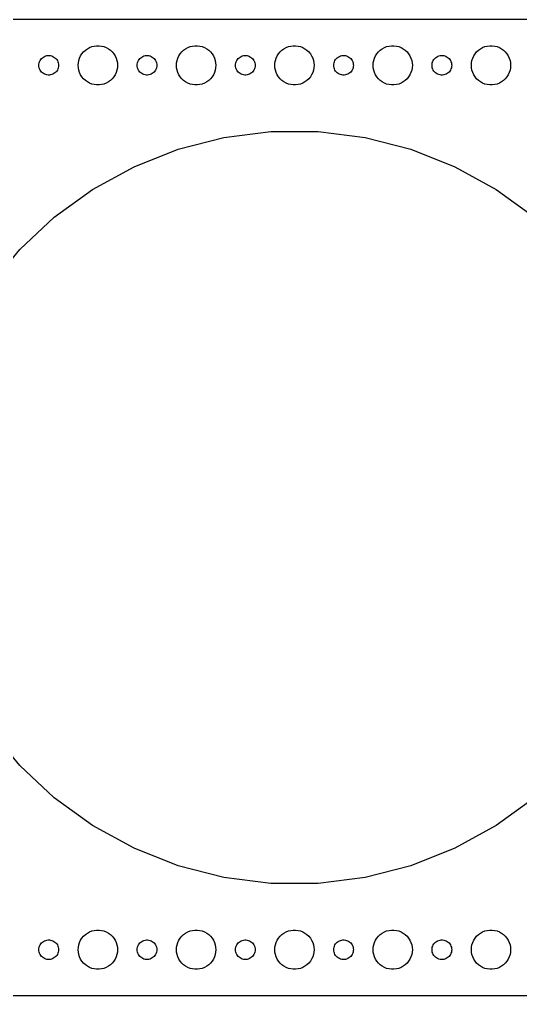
# Model space of a CAD drawing. Header units: metres. Extents: x -307 to 307, y -74 to 74.
# Drawn here: x 78 to 154.5, y -74.5 to 74.5 of the extents above; entities that cross this region are included whole.
import ezdxf

# ---------------------------------------------------------------- set-up
doc = ezdxf.new("R2010")
doc.units = ezdxf.units.M

msp = doc.modelspace()

# ---------------------------------------------------------------- linework, layer by layer
for p, q in [((302.314, 74.4901), (-302.314, 74.4901)), ((88.0877, 69.8115), (88.3925, 70.033)), ((88.3925, 70.033), (88.7227, 70.2145)), ((88.7227, 70.2145), (89.073, 70.3532)), ((89.073, 70.3532), (89.4379, 70.4469)), ((89.4379, 70.4469), (89.8116, 70.4941)), ((89.8116, 70.4941), (90.1884, 70.4941)), ((90.1884, 70.4941), (90.5621, 70.4469)), ((90.5621, 70.4469), (90.927, 70.3532)), ((90.927, 70.3532), (91.2773, 70.2145)), ((91.2773, 70.2145), (91.6075, 70.033)), ((91.6075, 70.033), (91.9123, 69.8115)), ((103.088, 69.8115), (103.393, 70.033)), ((103.393, 70.033), (103.723, 70.2145)), ((103.723, 70.2145), (104.073, 70.3532)), ((104.073, 70.3532), (104.438, 70.4469)), ((104.438, 70.4469), (104.812, 70.4941)), ((104.812, 70.4941), (105.188, 70.4941)), ((105.188, 70.4941), (105.562, 70.4469)), ((105.562, 70.4469), (105.927, 70.3532)), ((105.927, 70.3532), (106.277, 70.2145)), ((106.277, 70.2145), (106.607, 70.033)), ((106.607, 70.033), (106.912, 69.8115)), ((118.088, 69.8115), (118.393, 70.033)), ((118.393, 70.033), (118.723, 70.2145)), ((118.723, 70.2145), (119.073, 70.3532)), ((119.073, 70.3532), (119.438, 70.4469)), ((119.438, 70.4469), (119.812, 70.4941)), ((119.812, 70.4941), (120.188, 70.4941)), ((120.188, 70.4941), (120.562, 70.4469)), ((120.562, 70.4469), (120.927, 70.3532)), ((120.927, 70.3532), (121.277, 70.2145)), ((121.277, 70.2145), (121.607, 70.033)), ((121.607, 70.033), (121.912, 69.8115)), ((133.088, 69.8115), (133.393, 70.033)), ((133.393, 70.033), (133.723, 70.2145)), ((133.723, 70.2145), (134.073, 70.3532)), ((134.073, 70.3532), (134.438, 70.4469)), ((134.438, 70.4469), (134.812, 70.4941)), ((134.812, 70.4941), (135.188, 70.4941)), ((135.188, 70.4941), (135.562, 70.4469)), ((135.562, 70.4469), (135.927, 70.3532)), ((135.927, 70.3532), (136.277, 70.2145)), ((136.277, 70.2145), (136.607, 70.033)), ((136.607, 70.033), (136.912, 69.8115)), ((148.088, 69.8115), (148.393, 70.033)), ((148.393, 70.033), (148.723, 70.2145)), ((148.723, 70.2145), (149.073, 70.3532)), ((149.073, 70.3532), (149.438, 70.4469)), ((149.438, 70.4469), (149.812, 70.4941)), ((149.812, 70.4941), (150.188, 70.4941)), ((150.188, 70.4941), (150.562, 70.4469)), ((150.562, 70.4469), (150.927, 70.3532)), ((150.927, 70.3532), (151.277, 70.2145)), ((151.277, 70.2145), (151.607, 70.033)), ((151.607, 70.033), (151.912, 69.8115)), ((81.4065, 68.5268), (81.5439, 68.6558)), ((81.5439, 68.6558), (81.6963, 68.7665)), ((81.6963, 68.7665), (81.8613, 68.8572)), ((81.8613, 68.8572), (82.0365, 68.9266)), ((82.0365, 68.9266), (82.2189, 68.9734)), ((82.2189, 68.9734), (82.4058, 68.997)), ((82.4058, 68.997), (82.5942, 68.997)), ((82.5942, 68.997), (82.7811, 68.9734)), ((82.7811, 68.9734), (82.9635, 68.9266)), ((82.9635, 68.9266), (83.1387, 68.8572)), ((83.1387, 68.8572), (83.3037, 68.7665)), ((83.3037, 68.7665), (83.4561, 68.6558)), ((83.4561, 68.6558), (83.5934, 68.5268)), ((87.0943, 68.2461), (87.2107, 68.6044)), ((87.2107, 68.6044), (87.3711, 68.9453)), ((87.3711, 68.9453), (87.573, 69.2634)), ((87.573, 69.2634), (87.8131, 69.5536)), ((87.8131, 69.5536), (88.0877, 69.8115)), ((91.9123, 69.8115), (92.1869, 69.5536)), ((92.1869, 69.5536), (92.427, 69.2634)), ((92.427, 69.2634), (92.6289, 68.9453)), ((92.6289, 68.9453), (92.7893, 68.6044)), ((92.7893, 68.6044), (92.9057, 68.2461)), ((96.4065, 68.5268), (96.5439, 68.6558)), ((96.5439, 68.6558), (96.6963, 68.7665)), ((96.6963, 68.7665), (96.8613, 68.8572)), ((96.8613, 68.8572), (97.0365, 68.9266)), ((97.0365, 68.9266), (97.2189, 68.9734)), ((97.2189, 68.9734), (97.4058, 68.997)), ((97.4058, 68.997), (97.5942, 68.997)), ((97.5942, 68.997), (97.7811, 68.9734)), ((97.7811, 68.9734), (97.9635, 68.9266)), ((97.9635, 68.9266), (98.1387, 68.8572)), ((98.1387, 68.8572), (98.3037, 68.7665)), ((98.3037, 68.7665), (98.4561, 68.6558)), ((98.4561, 68.6558), (98.5934, 68.5268)), ((102.094, 68.2461), (102.211, 68.6044)), ((102.211, 68.6044), (102.371, 68.9453)), ((102.371, 68.9453), (102.573, 69.2634)), ((102.573, 69.2634), (102.813, 69.5536)), ((102.813, 69.5536), (103.088, 69.8115)), ((106.912, 69.8115), (107.187, 69.5536)), ((107.187, 69.5536), (107.427, 69.2634)), ((107.427, 69.2634), (107.629, 68.9453)), ((107.629, 68.9453), (107.789, 68.6044)), ((107.789, 68.6044), (107.906, 68.2461)), ((111.407, 68.5268), (111.544, 68.6558)), ((111.544, 68.6558), (111.696, 68.7665)), ((111.696, 68.7665), (111.861, 68.8572)), ((111.861, 68.8572), (112.036, 68.9266)), ((112.036, 68.9266), (112.219, 68.9734)), ((112.219, 68.9734), (112.406, 68.997)), ((112.406, 68.997), (112.594, 68.997)), ((112.594, 68.997), (112.781, 68.9734)), ((112.781, 68.9734), (112.964, 68.9266)), ((112.964, 68.9266), (113.139, 68.8572)), ((113.139, 68.8572), (113.304, 68.7665)), ((113.304, 68.7665), (113.456, 68.6558)), ((113.456, 68.6558), (113.593, 68.5268)), ((117.094, 68.2461), (117.211, 68.6044)), ((117.211, 68.6044), (117.371, 68.9453)), ((117.371, 68.9453), (117.573, 69.2634)), ((117.573, 69.2634), (117.813, 69.5536)), ((117.813, 69.5536), (118.088, 69.8115)), ((121.912, 69.8115), (122.187, 69.5536)), ((122.187, 69.5536), (122.427, 69.2634)), ((122.427, 69.2634), (122.629, 68.9453)), ((122.629, 68.9453), (122.789, 68.6044)), ((122.789, 68.6044), (122.906, 68.2461)), ((126.407, 68.5268), (126.544, 68.6558)), ((126.544, 68.6558), (126.696, 68.7665)), ((126.696, 68.7665), (126.861, 68.8572)), ((126.861, 68.8572), (127.036, 68.9266)), ((127.036, 68.9266), (127.219, 68.9734)), ((127.219, 68.9734), (127.406, 68.997)), ((127.406, 68.997), (127.594, 68.997)), ((127.594, 68.997), (127.781, 68.9734)), ((127.781, 68.9734), (127.964, 68.9266)), ((127.964, 68.9266), (128.139, 68.8572)), ((128.139, 68.8572), (128.304, 68.7665)), ((128.304, 68.7665), (128.456, 68.6558)), ((128.456, 68.6558), (128.593, 68.5268)), ((132.094, 68.2461), (132.211, 68.6044)), ((132.211, 68.6044), (132.371, 68.9453)), ((132.371, 68.9453), (132.573, 69.2634)), ((132.573, 69.2634), (132.813, 69.5536)), ((132.813, 69.5536), (133.088, 69.8115)), ((136.912, 69.8115), (137.187, 69.5536)), ((137.187, 69.5536), (137.427, 69.2634)), ((137.427, 69.2634), (137.629, 68.9453)), ((137.629, 68.9453), (137.789, 68.6044)), ((137.789, 68.6044), (137.906, 68.2461)), ((141.407, 68.5268), (141.544, 68.6558)), ((141.544, 68.6558), (141.696, 68.7665)), ((141.696, 68.7665), (141.861, 68.8572)), ((141.861, 68.8572), (142.036, 68.9266)), ((142.036, 68.9266), (142.219, 68.9734)), ((142.219, 68.9734), (142.406, 68.997)), ((142.406, 68.997), (142.594, 68.997)), ((142.594, 68.997), (142.781, 68.9734)), ((142.781, 68.9734), (142.964, 68.9266)), ((142.964, 68.9266), (143.139, 68.8572)), ((143.139, 68.8572), (143.304, 68.7665)), ((143.304, 68.7665), (143.456, 68.6558)), ((143.456, 68.6558), (143.593, 68.5268)), ((147.094, 68.2461), (147.211, 68.6044)), ((147.211, 68.6044), (147.371, 68.9453)), ((147.371, 68.9453), (147.573, 69.2634)), ((147.573, 69.2634), (147.813, 69.5536)), ((147.813, 69.5536), (148.088, 69.8115)), ((151.912, 69.8115), (152.187, 69.5536)), ((152.187, 69.5536), (152.427, 69.2634)), ((152.427, 69.2634), (152.629, 68.9453)), ((152.629, 68.9453), (152.789, 68.6044)), ((152.789, 68.6044), (152.906, 68.2461)), ((81, 67.5), (81.0118, 67.688)), ((81.0118, 67.312), (81, 67.5)), ((81.0118, 67.688), (81.0471, 67.873)), ((81.0471, 67.127), (81.0118, 67.312)), ((81.0471, 67.873), (81.1053, 68.0522)), ((81.1053, 66.9478), (81.0471, 67.127)), ((81.1053, 68.0522), (81.1855, 68.2226)), ((81.1855, 68.2226), (81.2865, 68.3817)), ((81.2865, 68.3817), (81.4065, 68.5268)), ((83.5934, 68.5268), (83.7135, 68.3817)), ((83.7135, 68.3817), (83.8145, 68.2226)), ((83.8145, 68.2226), (83.8947, 68.0522)), ((83.8947, 68.0522), (83.9529, 67.873)), ((83.9529, 67.127), (83.8947, 66.9478)), ((83.9529, 67.873), (83.9882, 67.688)), ((83.9882, 67.312), (83.9529, 67.127)), ((83.9882, 67.688), (84, 67.5)), ((84, 67.5), (83.9882, 67.312)), ((87, 67.5), (87.0237, 67.876)), ((87.0237, 67.124), (87, 67.5)), ((87.0237, 67.876), (87.0943, 68.2461)), ((87.0943, 66.7539), (87.0237, 67.124)), ((92.9057, 68.2461), (92.9763, 67.876)), ((92.9763, 67.124), (92.9057, 66.7539)), ((92.9763, 67.876), (93, 67.5)), ((93, 67.5), (92.9763, 67.124)), ((96, 67.5), (96.0118, 67.688)), ((96.0118, 67.312), (96, 67.5)), ((96.0118, 67.688), (96.0471, 67.873)), ((96.0471, 67.127), (96.0118, 67.312)), ((96.0471, 67.873), (96.1053, 68.0522)), ((96.1053, 66.9478), (96.0471, 67.127)), ((96.1053, 68.0522), (96.1855, 68.2226)), ((96.1855, 68.2226), (96.2865, 68.3817)), ((96.2865, 68.3817), (96.4065, 68.5268)), ((98.5934, 68.5268), (98.7135, 68.3817)), ((98.7135, 68.3817), (98.8145, 68.2226)), ((98.8145, 68.2226), (98.8947, 68.0522)), ((98.8947, 68.0522), (98.9529, 67.873)), ((98.9529, 67.127), (98.8947, 66.9478)), ((98.9529, 67.873), (98.9882, 67.688)), ((98.9882, 67.312), (98.9529, 67.127)), ((98.9882, 67.688), (99, 67.5)), ((99, 67.5), (98.9882, 67.312)), ((102, 67.5), (102.024, 67.876)), ((102.024, 67.124), (102, 67.5)), ((102.024, 67.876), (102.094, 68.2461)), ((102.094, 66.7539), (102.024, 67.124)), ((107.906, 68.2461), (107.976, 67.876)), ((107.976, 67.124), (107.906, 66.7539)), ((107.976, 67.876), (108, 67.5)), ((108, 67.5), (107.976, 67.124)), ((111, 67.5), (111.012, 67.688)), ((111.012, 67.312), (111, 67.5)), ((111.012, 67.688), (111.047, 67.873)), ((111.047, 67.127), (111.012, 67.312)), ((111.047, 67.873), (111.105, 68.0522)), ((111.105, 66.9478), (111.047, 67.127)), ((111.105, 68.0522), (111.186, 68.2226)), ((111.186, 68.2226), (111.286, 68.3817)), ((111.286, 68.3817), (111.407, 68.5268)), ((113.593, 68.5268), (113.714, 68.3817)), ((113.714, 68.3817), (113.814, 68.2226)), ((113.814, 68.2226), (113.895, 68.0522)), ((113.895, 68.0522), (113.953, 67.873)), ((113.953, 67.127), (113.895, 66.9478)), ((113.953, 67.873), (113.988, 67.688)), ((113.988, 67.312), (113.953, 67.127)), ((113.988, 67.688), (114, 67.5)), ((114, 67.5), (113.988, 67.312)), ((117, 67.5), (117.024, 67.876)), ((117.024, 67.124), (117, 67.5)), ((117.024, 67.876), (117.094, 68.2461)), ((117.094, 66.7539), (117.024, 67.124)), ((122.906, 68.2461), (122.976, 67.876)), ((122.976, 67.124), (122.906, 66.7539)), ((122.976, 67.876), (123, 67.5)), ((123, 67.5), (122.976, 67.124)), ((126, 67.5), (126.012, 67.688)), ((126.012, 67.312), (126, 67.5)), ((126.012, 67.688), (126.047, 67.873)), ((126.047, 67.127), (126.012, 67.312)), ((126.047, 67.873), (126.105, 68.0522)), ((126.105, 66.9478), (126.047, 67.127)), ((126.105, 68.0522), (126.186, 68.2226)), ((126.186, 68.2226), (126.286, 68.3817)), ((126.286, 68.3817), (126.407, 68.5268)), ((128.593, 68.5268), (128.714, 68.3817)), ((128.714, 68.3817), (128.814, 68.2226)), ((128.814, 68.2226), (128.895, 68.0522)), ((128.895, 68.0522), (128.953, 67.873)), ((128.953, 67.127), (128.895, 66.9478)), ((128.953, 67.873), (128.988, 67.688)), ((128.988, 67.312), (128.953, 67.127)), ((128.988, 67.688), (129, 67.5)), ((129, 67.5), (128.988, 67.312)), ((132, 67.5), (132.024, 67.876)), ((132.024, 67.124), (132, 67.5)), ((132.024, 67.876), (132.094, 68.2461)), ((132.094, 66.7539), (132.024, 67.124)), ((137.906, 68.2461), (137.976, 67.876)), ((137.976, 67.124), (137.906, 66.7539)), ((137.976, 67.876), (138, 67.5)), ((138, 67.5), (137.976, 67.124)), ((141, 67.5), (141.012, 67.688)), ((141.012, 67.312), (141, 67.5)), ((141.012, 67.688), (141.047, 67.873)), ((141.047, 67.127), (141.012, 67.312)), ((141.047, 67.873), (141.105, 68.0522)), ((141.105, 66.9478), (141.047, 67.127)), ((141.105, 68.0522), (141.186, 68.2226)), ((141.186, 68.2226), (141.286, 68.3817)), ((141.286, 68.3817), (141.407, 68.5268)), ((143.593, 68.5268), (143.714, 68.3817)), ((143.714, 68.3817), (143.814, 68.2226)), ((143.814, 68.2226), (143.895, 68.0522)), ((143.895, 68.0522), (143.953, 67.873)), ((143.953, 67.127), (143.895, 66.9478)), ((143.953, 67.873), (143.988, 67.688)), ((143.988, 67.312), (143.953, 67.127)), ((143.988, 67.688), (144, 67.5)), ((144, 67.5), (143.988, 67.312)), ((147, 67.5), (147.024, 67.876)), ((147.024, 67.124), (147, 67.5)), ((147.024, 67.876), (147.094, 68.2461)), ((147.094, 66.7539), (147.024, 67.124)), ((152.906, 68.2461), (152.976, 67.876)), ((152.976, 67.124), (152.906, 66.7539)), ((152.976, 67.876), (153, 67.5)), ((153, 67.5), (152.976, 67.124)), ((81.1855, 66.7774), (81.1053, 66.9478)), ((81.2865, 66.6183), (81.1855, 66.7774)), ((81.4065, 66.4732), (81.2865, 66.6183)), ((81.5439, 66.3442), (81.4065, 66.4732)), ((81.6963, 66.2335), (81.5439, 66.3442)), ((81.8613, 66.1428), (81.6963, 66.2335)), ((82.0365, 66.0734), (81.8613, 66.1428)), ((82.2189, 66.0266), (82.0365, 66.0734)), ((82.4058, 66.003), (82.2189, 66.0266)), ((82.5942, 66.003), (82.4058, 66.003)), ((82.7811, 66.0266), (82.5942, 66.003)), ((82.9635, 66.0734), (82.7811, 66.0266)), ((83.1387, 66.1428), (82.9635, 66.0734)), ((83.3037, 66.2335), (83.1387, 66.1428)), ((83.4561, 66.3442), (83.3037, 66.2335)), ((83.5934, 66.4732), (83.4561, 66.3442)), ((83.7135, 66.6183), (83.5934, 66.4732)), ((83.8145, 66.7774), (83.7135, 66.6183)), ((83.8947, 66.9478), (83.8145, 66.7774)), ((87.2107, 66.3956), (87.0943, 66.7539)), ((87.3711, 66.0547), (87.2107, 66.3956)), ((87.573, 65.7366), (87.3711, 66.0547)), ((87.8131, 65.4464), (87.573, 65.7366)), ((92.427, 65.7366), (92.1869, 65.4464)), ((92.6289, 66.0547), (92.427, 65.7366)), ((92.7893, 66.3956), (92.6289, 66.0547)), ((92.9057, 66.7539), (92.7893, 66.3956)), ((96.1855, 66.7774), (96.1053, 66.9478)), ((96.2865, 66.6183), (96.1855, 66.7774)), ((96.4065, 66.4732), (96.2865, 66.6183)), ((96.5439, 66.3442), (96.4065, 66.4732)), ((96.6963, 66.2335), (96.5439, 66.3442)), ((96.8613, 66.1428), (96.6963, 66.2335)), ((97.0365, 66.0734), (96.8613, 66.1428)), ((97.2189, 66.0266), (97.0365, 66.0734)), ((97.4058, 66.003), (97.2189, 66.0266)), ((97.5942, 66.003), (97.4058, 66.003)), ((97.7811, 66.0266), (97.5942, 66.003)), ((97.9635, 66.0734), (97.7811, 66.0266)), ((98.1387, 66.1428), (97.9635, 66.0734)), ((98.3037, 66.2335), (98.1387, 66.1428)), ((98.4561, 66.3442), (98.3037, 66.2335)), ((98.5934, 66.4732), (98.4561, 66.3442)), ((98.7135, 66.6183), (98.5934, 66.4732)), ((98.8145, 66.7774), (98.7135, 66.6183)), ((98.8947, 66.9478), (98.8145, 66.7774)), ((102.211, 66.3956), (102.094, 66.7539)), ((102.371, 66.0547), (102.211, 66.3956)), ((102.573, 65.7366), (102.371, 66.0547)), ((102.813, 65.4464), (102.573, 65.7366)), ((107.427, 65.7366), (107.187, 65.4464)), ((107.629, 66.0547), (107.427, 65.7366)), ((107.789, 66.3956), (107.629, 66.0547)), ((107.906, 66.7539), (107.789, 66.3956)), ((111.186, 66.7774), (111.105, 66.9478)), ((111.286, 66.6183), (111.186, 66.7774)), ((111.407, 66.4732), (111.286, 66.6183)), ((111.544, 66.3442), (111.407, 66.4732)), ((111.696, 66.2335), (111.544, 66.3442)), ((111.861, 66.1428), (111.696, 66.2335)), ((112.036, 66.0734), (111.861, 66.1428)), ((112.219, 66.0266), (112.036, 66.0734)), ((112.406, 66.003), (112.219, 66.0266)), ((112.594, 66.003), (112.406, 66.003)), ((112.781, 66.0266), (112.594, 66.003)), ((112.964, 66.0734), (112.781, 66.0266)), ((113.139, 66.1428), (112.964, 66.0734)), ((113.304, 66.2335), (113.139, 66.1428)), ((113.456, 66.3442), (113.304, 66.2335)), ((113.593, 66.4732), (113.456, 66.3442)), ((113.714, 66.6183), (113.593, 66.4732)), ((113.814, 66.7774), (113.714, 66.6183)), ((113.895, 66.9478), (113.814, 66.7774)), ((117.211, 66.3956), (117.094, 66.7539)), ((117.371, 66.0547), (117.211, 66.3956)), ((117.573, 65.7366), (117.371, 66.0547)), ((117.813, 65.4464), (117.573, 65.7366)), ((122.427, 65.7366), (122.187, 65.4464)), ((122.629, 66.0547), (122.427, 65.7366)), ((122.789, 66.3956), (122.629, 66.0547)), ((122.906, 66.7539), (122.789, 66.3956)), ((126.186, 66.7774), (126.105, 66.9478)), ((126.286, 66.6183), (126.186, 66.7774)), ((126.407, 66.4732), (126.286, 66.6183)), ((126.544, 66.3442), (126.407, 66.4732)), ((126.696, 66.2335), (126.544, 66.3442)), ((126.861, 66.1428), (126.696, 66.2335)), ((127.036, 66.0734), (126.861, 66.1428)), ((127.219, 66.0266), (127.036, 66.0734)), ((127.406, 66.003), (127.219, 66.0266)), ((127.594, 66.003), (127.406, 66.003)), ((127.781, 66.0266), (127.594, 66.003)), ((127.964, 66.0734), (127.781, 66.0266)), ((128.139, 66.1428), (127.964, 66.0734)), ((128.304, 66.2335), (128.139, 66.1428)), ((128.456, 66.3442), (128.304, 66.2335)), ((128.593, 66.4732), (128.456, 66.3442)), ((128.714, 66.6183), (128.593, 66.4732)), ((128.814, 66.7774), (128.714, 66.6183)), ((128.895, 66.9478), (128.814, 66.7774)), ((132.211, 66.3956), (132.094, 66.7539)), ((132.371, 66.0547), (132.211, 66.3956)), ((132.573, 65.7366), (132.371, 66.0547)), ((132.813, 65.4464), (132.573, 65.7366)), ((137.427, 65.7366), (137.187, 65.4464)), ((137.629, 66.0547), (137.427, 65.7366)), ((137.789, 66.3956), (137.629, 66.0547)), ((137.906, 66.7539), (137.789, 66.3956)), ((141.186, 66.7774), (141.105, 66.9478)), ((141.286, 66.6183), (141.186, 66.7774)), ((141.407, 66.4732), (141.286, 66.6183)), ((141.544, 66.3442), (141.407, 66.4732)), ((141.696, 66.2335), (141.544, 66.3442)), ((141.861, 66.1428), (141.696, 66.2335)), ((142.036, 66.0734), (141.861, 66.1428)), ((142.219, 66.0266), (142.036, 66.0734)), ((142.406, 66.003), (142.219, 66.0266)), ((142.594, 66.003), (142.406, 66.003)), ((142.781, 66.0266), (142.594, 66.003)), ((142.964, 66.0734), (142.781, 66.0266)), ((143.139, 66.1428), (142.964, 66.0734)), ((143.304, 66.2335), (143.139, 66.1428)), ((143.456, 66.3442), (143.304, 66.2335)), ((143.593, 66.4732), (143.456, 66.3442)), ((143.714, 66.6183), (143.593, 66.4732)), ((143.814, 66.7774), (143.714, 66.6183)), ((143.895, 66.9478), (143.814, 66.7774)), ((147.211, 66.3956), (147.094, 66.7539)), ((147.371, 66.0547), (147.211, 66.3956)), ((147.573, 65.7366), (147.371, 66.0547)), ((147.813, 65.4464), (147.573, 65.7366)), ((152.427, 65.7366), (152.187, 65.4464)), ((152.629, 66.0547), (152.427, 65.7366)), ((152.789, 66.3956), (152.629, 66.0547)), ((152.906, 66.7539), (152.789, 66.3956)), ((88.0877, 65.1885), (87.8131, 65.4464)), ((88.3925, 64.967), (88.0877, 65.1885)), ((88.7227, 64.7855), (88.3925, 64.967)), ((89.073, 64.6468), (88.7227, 64.7855)), ((89.4379, 64.5531), (89.073, 64.6468)), ((89.8116, 64.5059), (89.4379, 64.5531)), ((90.1884, 64.5059), (89.8116, 64.5059)), ((90.5621, 64.5531), (90.1884, 64.5059)), ((90.927, 64.6468), (90.5621, 64.5531)), ((91.2773, 64.7855), (90.927, 64.6468)), ((91.6075, 64.967), (91.2773, 64.7855)), ((91.9123, 65.1885), (91.6075, 64.967)), ((92.1869, 65.4464), (91.9123, 65.1885)), ((103.088, 65.1885), (102.813, 65.4464)), ((103.393, 64.967), (103.088, 65.1885)), ((103.723, 64.7855), (103.393, 64.967)), ((104.073, 64.6468), (103.723, 64.7855)), ((104.438, 64.5531), (104.073, 64.6468)), ((104.812, 64.5059), (104.438, 64.5531)), ((105.188, 64.5059), (104.812, 64.5059)), ((105.562, 64.5531), (105.188, 64.5059)), ((105.927, 64.6468), (105.562, 64.5531)), ((106.277, 64.7855), (105.927, 64.6468)), ((106.607, 64.967), (106.277, 64.7855)), ((106.912, 65.1885), (106.607, 64.967)), ((107.187, 65.4464), (106.912, 65.1885)), ((118.088, 65.1885), (117.813, 65.4464)), ((118.393, 64.967), (118.088, 65.1885)), ((118.723, 64.7855), (118.393, 64.967)), ((119.073, 64.6468), (118.723, 64.7855)), ((119.438, 64.5531), (119.073, 64.6468)), ((119.812, 64.5059), (119.438, 64.5531)), ((120.188, 64.5059), (119.812, 64.5059)), ((120.562, 64.5531), (120.188, 64.5059)), ((120.927, 64.6468), (120.562, 64.5531)), ((121.277, 64.7855), (120.927, 64.6468)), ((121.607, 64.967), (121.277, 64.7855)), ((121.912, 65.1885), (121.607, 64.967)), ((122.187, 65.4464), (121.912, 65.1885)), ((133.088, 65.1885), (132.813, 65.4464)), ((133.393, 64.967), (133.088, 65.1885)), ((133.723, 64.7855), (133.393, 64.967)), ((134.073, 64.6468), (133.723, 64.7855)), ((134.438, 64.5531), (134.073, 64.6468)), ((134.812, 64.5059), (134.438, 64.5531)), ((135.188, 64.5059), (134.812, 64.5059)), ((135.562, 64.5531), (135.188, 64.5059)), ((135.927, 64.6468), (135.562, 64.5531)), ((136.277, 64.7855), (135.927, 64.6468)), ((136.607, 64.967), (136.277, 64.7855)), ((136.912, 65.1885), (136.607, 64.967)), ((137.187, 65.4464), (136.912, 65.1885)), ((148.088, 65.1885), (147.813, 65.4464)), ((148.393, 64.967), (148.088, 65.1885)), ((148.723, 64.7855), (148.393, 64.967)), ((149.073, 64.6468), (148.723, 64.7855)), ((149.438, 64.5531), (149.073, 64.6468)), ((149.812, 64.5059), (149.438, 64.5531)), ((150.188, 64.5059), (149.812, 64.5059)), ((150.562, 64.5531), (150.188, 64.5059)), ((150.927, 64.6468), (150.562, 64.5531)), ((151.277, 64.7855), (150.927, 64.6468)), ((151.607, 64.967), (151.277, 64.7855)), ((151.912, 65.1885), (151.607, 64.967)), ((152.187, 65.4464), (151.912, 65.1885)), ((109.226, 56.4815), (116.39, 57.3865)), ((116.39, 57.3865), (123.61, 57.3865)), ((123.61, 57.3865), (130.774, 56.4815)), ((102.232, 54.6857), (109.226, 56.4815)), ((130.774, 56.4815), (137.768, 54.6857)), ((95.5177, 52.0276), (102.232, 54.6857)), ((137.768, 54.6857), (144.482, 52.0276)), ((89.19, 48.5488), (95.5177, 52.0276)), ((144.482, 52.0276), (150.81, 48.5488)), ((83.3481, 44.3045), (89.19, 48.5488)), ((150.81, 48.5488), (156.652, 44.3045)), ((78.0843, 39.3615), (83.3481, 44.3045)), ((73.4815, 33.7977), (78.0843, 39.3615)), ((78.0843, -39.3615), (73.4815, -33.7977)), ((83.3481, -44.3045), (78.0843, -39.3615)), ((89.19, -48.5488), (83.3481, -44.3045)), ((156.652, -44.3045), (150.81, -48.5488)), ((95.5177, -52.0276), (89.19, -48.5488)), ((150.81, -48.5488), (144.482, -52.0276)), ((102.232, -54.6857), (95.5177, -52.0276)), ((144.482, -52.0276), (137.768, -54.6857)), ((109.226, -56.4815), (102.232, -54.6857)), ((137.768, -54.6857), (130.774, -56.4815)), ((116.39, -57.3865), (109.226, -56.4815)), ((130.774, -56.4815), (123.61, -57.3865)), ((123.61, -57.3865), (116.39, -57.3865)), ((87.573, -65.7366), (87.8131, -65.4464)), ((87.8131, -65.4464), (88.0877, -65.1885)), ((88.0877, -65.1885), (88.3925, -64.967)), ((88.3925, -64.967), (88.7227, -64.7855)), ((88.7227, -64.7855), (89.073, -64.6468)), ((89.073, -64.6468), (89.4379, -64.5531)), ((89.4379, -64.5531), (89.8116, -64.5059)), ((89.8116, -64.5059), (90.1884, -64.5059)), ((90.1884, -64.5059), (90.5621, -64.5531)), ((90.5621, -64.5531), (90.927, -64.6468)), ((90.927, -64.6468), (91.2773, -64.7855)), ((91.2773, -64.7855), (91.6075, -64.967)), ((91.6075, -64.967), (91.9123, -65.1885)), ((91.9123, -65.1885), (92.1869, -65.4464)), ((92.1869, -65.4464), (92.427, -65.7366)), ((102.573, -65.7366), (102.813, -65.4464)), ((102.813, -65.4464), (103.088, -65.1885)), ((103.088, -65.1885), (103.393, -64.967)), ((103.393, -64.967), (103.723, -64.7855)), ((103.723, -64.7855), (104.073, -64.6468)), ((104.073, -64.6468), (104.438, -64.5531)), ((104.438, -64.5531), (104.812, -64.5059)), ((104.812, -64.5059), (105.188, -64.5059)), ((105.188, -64.5059), (105.562, -64.5531)), ((105.562, -64.5531), (105.927, -64.6468)), ((105.927, -64.6468), (106.277, -64.7855)), ((106.277, -64.7855), (106.607, -64.967)), ((106.607, -64.967), (106.912, -65.1885)), ((106.912, -65.1885), (107.187, -65.4464)), ((107.187, -65.4464), (107.427, -65.7366)), ((117.573, -65.7366), (117.813, -65.4464)), ((117.813, -65.4464), (118.088, -65.1885)), ((118.088, -65.1885), (118.393, -64.967)), ((118.393, -64.967), (118.723, -64.7855)), ((118.723, -64.7855), (119.073, -64.6468)), ((119.073, -64.6468), (119.438, -64.5531)), ((119.438, -64.5531), (119.812, -64.5059)), ((119.812, -64.5059), (120.188, -64.5059)), ((120.188, -64.5059), (120.562, -64.5531)), ((120.562, -64.5531), (120.927, -64.6468)), ((120.927, -64.6468), (121.277, -64.7855)), ((121.277, -64.7855), (121.607, -64.967)), ((121.607, -64.967), (121.912, -65.1885)), ((121.912, -65.1885), (122.187, -65.4464)), ((122.187, -65.4464), (122.427, -65.7366)), ((132.573, -65.7366), (132.813, -65.4464)), ((132.813, -65.4464), (133.088, -65.1885)), ((133.088, -65.1885), (133.393, -64.967)), ((133.393, -64.967), (133.723, -64.7855)), ((133.723, -64.7855), (134.073, -64.6468)), ((134.073, -64.6468), (134.438, -64.5531)), ((134.438, -64.5531), (134.812, -64.5059)), ((134.812, -64.5059), (135.188, -64.5059)), ((135.188, -64.5059), (135.562, -64.5531)), ((135.562, -64.5531), (135.927, -64.6468)), ((135.927, -64.6468), (136.277, -64.7855)), ((136.277, -64.7855), (136.607, -64.967)), ((136.607, -64.967), (136.912, -65.1885)), ((136.912, -65.1885), (137.187, -65.4464)), ((137.187, -65.4464), (137.427, -65.7366)), ((147.573, -65.7366), (147.813, -65.4464)), ((147.813, -65.4464), (148.088, -65.1885)), ((148.088, -65.1885), (148.393, -64.967)), ((148.393, -64.967), (148.723, -64.7855)), ((148.723, -64.7855), (149.073, -64.6468)), ((149.073, -64.6468), (149.438, -64.5531)), ((149.438, -64.5531), (149.812, -64.5059)), ((149.812, -64.5059), (150.188, -64.5059)), ((150.188, -64.5059), (150.562, -64.5531)), ((150.562, -64.5531), (150.927, -64.6468)), ((150.927, -64.6468), (151.277, -64.7855)), ((151.277, -64.7855), (151.607, -64.967)), ((151.607, -64.967), (151.912, -65.1885)), ((151.912, -65.1885), (152.187, -65.4464)), ((152.187, -65.4464), (152.427, -65.7366)), ((81.0471, -67.127), (81.1053, -66.9478)), ((81.1053, -66.9478), (81.1855, -66.7774)), ((81.1855, -66.7774), (81.2865, -66.6183)), ((81.2865, -66.6183), (81.4065, -66.4732)), ((81.4065, -66.4732), (81.5439, -66.3442)), ((81.5439, -66.3442), (81.6963, -66.2335)), ((81.6963, -66.2335), (81.8613, -66.1428)), ((81.8613, -66.1428), (82.0365, -66.0734)), ((82.0365, -66.0734), (82.2189, -66.0266)), ((82.2189, -66.0266), (82.4058, -66.003)), ((82.4058, -66.003), (82.5942, -66.003)), ((82.5942, -66.003), (82.7811, -66.0266)), ((82.7811, -66.0266), (82.9635, -66.0734)), ((82.9635, -66.0734), (83.1387, -66.1428)), ((83.1387, -66.1428), (83.3037, -66.2335)), ((83.3037, -66.2335), (83.4561, -66.3442)), ((83.4561, -66.3442), (83.5934, -66.4732)), ((83.5934, -66.4732), (83.7135, -66.6183)), ((83.7135, -66.6183), (83.8145, -66.7774)), ((83.8145, -66.7774), (83.8947, -66.9478)), ((83.8947, -66.9478), (83.9529, -67.127)), ((87.0237, -67.124), (87.0943, -66.7539)), ((87.0943, -66.7539), (87.2107, -66.3956)), ((87.2107, -66.3956), (87.3711, -66.0547)), ((87.3711, -66.0547), (87.573, -65.7366)), ((92.427, -65.7366), (92.6289, -66.0547)), ((92.6289, -66.0547), (92.7893, -66.3956)), ((92.7893, -66.3956), (92.9057, -66.7539)), ((92.9057, -66.7539), (92.9763, -67.124)), ((96.0471, -67.127), (96.1053, -66.9478)), ((96.1053, -66.9478), (96.1855, -66.7774)), ((96.1855, -66.7774), (96.2865, -66.6183)), ((96.2865, -66.6183), (96.4065, -66.4732)), ((96.4065, -66.4732), (96.5439, -66.3442)), ((96.5439, -66.3442), (96.6963, -66.2335)), ((96.6963, -66.2335), (96.8613, -66.1428)), ((96.8613, -66.1428), (97.0365, -66.0734)), ((97.0365, -66.0734), (97.2189, -66.0266)), ((97.2189, -66.0266), (97.4058, -66.003)), ((97.4058, -66.003), (97.5942, -66.003)), ((97.5942, -66.003), (97.7811, -66.0266)), ((97.7811, -66.0266), (97.9635, -66.0734)), ((97.9635, -66.0734), (98.1387, -66.1428)), ((98.1387, -66.1428), (98.3037, -66.2335)), ((98.3037, -66.2335), (98.4561, -66.3442)), ((98.4561, -66.3442), (98.5934, -66.4732)), ((98.5934, -66.4732), (98.7135, -66.6183)), ((98.7135, -66.6183), (98.8145, -66.7774)), ((98.8145, -66.7774), (98.8947, -66.9478)), ((98.8947, -66.9478), (98.9529, -67.127)), ((102.024, -67.124), (102.094, -66.7539)), ((102.094, -66.7539), (102.211, -66.3956)), ((102.211, -66.3956), (102.371, -66.0547)), ((102.371, -66.0547), (102.573, -65.7366)), ((107.427, -65.7366), (107.629, -66.0547)), ((107.629, -66.0547), (107.789, -66.3956)), ((107.789, -66.3956), (107.906, -66.7539)), ((107.906, -66.7539), (107.976, -67.124)), ((111.047, -67.127), (111.105, -66.9478)), ((111.105, -66.9478), (111.186, -66.7774)), ((111.186, -66.7774), (111.286, -66.6183)), ((111.286, -66.6183), (111.407, -66.4732)), ((111.407, -66.4732), (111.544, -66.3442)), ((111.544, -66.3442), (111.696, -66.2335)), ((111.696, -66.2335), (111.861, -66.1428)), ((111.861, -66.1428), (112.036, -66.0734)), ((112.036, -66.0734), (112.219, -66.0266)), ((112.219, -66.0266), (112.406, -66.003)), ((112.406, -66.003), (112.594, -66.003)), ((112.594, -66.003), (112.781, -66.0266)), ((112.781, -66.0266), (112.964, -66.0734)), ((112.964, -66.0734), (113.139, -66.1428)), ((113.139, -66.1428), (113.304, -66.2335)), ((113.304, -66.2335), (113.456, -66.3442)), ((113.456, -66.3442), (113.593, -66.4732)), ((113.593, -66.4732), (113.714, -66.6183)), ((113.714, -66.6183), (113.814, -66.7774)), ((113.814, -66.7774), (113.895, -66.9478)), ((113.895, -66.9478), (113.953, -67.127)), ((117.024, -67.124), (117.094, -66.7539)), ((117.094, -66.7539), (117.211, -66.3956)), ((117.211, -66.3956), (117.371, -66.0547)), ((117.371, -66.0547), (117.573, -65.7366)), ((122.427, -65.7366), (122.629, -66.0547)), ((122.629, -66.0547), (122.789, -66.3956)), ((122.789, -66.3956), (122.906, -66.7539)), ((122.906, -66.7539), (122.976, -67.124)), ((126.047, -67.127), (126.105, -66.9478)), ((126.105, -66.9478), (126.186, -66.7774)), ((126.186, -66.7774), (126.286, -66.6183)), ((126.286, -66.6183), (126.407, -66.4732)), ((126.407, -66.4732), (126.544, -66.3442)), ((126.544, -66.3442), (126.696, -66.2335)), ((126.696, -66.2335), (126.861, -66.1428)), ((126.861, -66.1428), (127.036, -66.0734)), ((127.036, -66.0734), (127.219, -66.0266)), ((127.219, -66.0266), (127.406, -66.003)), ((127.406, -66.003), (127.594, -66.003)), ((127.594, -66.003), (127.781, -66.0266)), ((127.781, -66.0266), (127.964, -66.0734)), ((127.964, -66.0734), (128.139, -66.1428)), ((128.139, -66.1428), (128.304, -66.2335)), ((128.304, -66.2335), (128.456, -66.3442)), ((128.456, -66.3442), (128.593, -66.4732)), ((128.593, -66.4732), (128.714, -66.6183)), ((128.714, -66.6183), (128.814, -66.7774)), ((128.814, -66.7774), (128.895, -66.9478)), ((128.895, -66.9478), (128.953, -67.127)), ((132.024, -67.124), (132.094, -66.7539)), ((132.094, -66.7539), (132.211, -66.3956)), ((132.211, -66.3956), (132.371, -66.0547)), ((132.371, -66.0547), (132.573, -65.7366)), ((137.427, -65.7366), (137.629, -66.0547)), ((137.629, -66.0547), (137.789, -66.3956)), ((137.789, -66.3956), (137.906, -66.7539)), ((137.906, -66.7539), (137.976, -67.124)), ((141.047, -67.127), (141.105, -66.9478)), ((141.105, -66.9478), (141.186, -66.7774)), ((141.186, -66.7774), (141.286, -66.6183)), ((141.286, -66.6183), (141.407, -66.4732)), ((141.407, -66.4732), (141.544, -66.3442)), ((141.544, -66.3442), (141.696, -66.2335)), ((141.696, -66.2335), (141.861, -66.1428)), ((141.861, -66.1428), (142.036, -66.0734)), ((142.036, -66.0734), (142.219, -66.0266)), ((142.219, -66.0266), (142.406, -66.003)), ((142.406, -66.003), (142.594, -66.003)), ((142.594, -66.003), (142.781, -66.0266)), ((142.781, -66.0266), (142.964, -66.0734)), ((142.964, -66.0734), (143.139, -66.1428)), ((143.139, -66.1428), (143.304, -66.2335)), ((143.304, -66.2335), (143.456, -66.3442)), ((143.456, -66.3442), (143.593, -66.4732)), ((143.593, -66.4732), (143.714, -66.6183)), ((143.714, -66.6183), (143.814, -66.7774)), ((143.814, -66.7774), (143.895, -66.9478)), ((143.895, -66.9478), (143.953, -67.127)), ((147.024, -67.124), (147.094, -66.7539)), ((147.094, -66.7539), (147.211, -66.3956)), ((147.211, -66.3956), (147.371, -66.0547)), ((147.371, -66.0547), (147.573, -65.7366)), ((152.427, -65.7366), (152.629, -66.0547)), ((152.629, -66.0547), (152.789, -66.3956)), ((152.789, -66.3956), (152.906, -66.7539)), ((152.906, -66.7539), (152.976, -67.124)), ((81, -67.5), (81.0118, -67.312)), ((81.0118, -67.688), (81, -67.5)), ((81.0118, -67.312), (81.0471, -67.127)), ((81.0471, -67.873), (81.0118, -67.688)), ((81.1053, -68.0522), (81.0471, -67.873)), ((81.1855, -68.2226), (81.1053, -68.0522)), ((81.2865, -68.3817), (81.1855, -68.2226)), ((81.4065, -68.5268), (81.2865, -68.3817)), ((81.5439, -68.6558), (81.4065, -68.5268)), ((83.5934, -68.5268), (83.4561, -68.6558)), ((83.7135, -68.3817), (83.5934, -68.5268)), ((83.8145, -68.2226), (83.7135, -68.3817)), ((83.8947, -68.0522), (83.8145, -68.2226)), ((83.9529, -67.873), (83.8947, -68.0522)), ((83.9529, -67.127), (83.9882, -67.312)), ((83.9882, -67.688), (83.9529, -67.873)), ((83.9882, -67.312), (84, -67.5)), ((84, -67.5), (83.9882, -67.688)), ((87, -67.5), (87.0237, -67.124)), ((87.0237, -67.876), (87, -67.5)), ((87.0943, -68.2461), (87.0237, -67.876)), ((87.2107, -68.6044), (87.0943, -68.2461)), ((92.9057, -68.2461), (92.7893, -68.6044)), ((92.9763, -67.876), (92.9057, -68.2461)), ((92.9763, -67.124), (93, -67.5)), ((93, -67.5), (92.9763, -67.876)), ((96, -67.5), (96.0118, -67.312)), ((96.0118, -67.688), (96, -67.5)), ((96.0118, -67.312), (96.0471, -67.127)), ((96.0471, -67.873), (96.0118, -67.688)), ((96.1053, -68.0522), (96.0471, -67.873)), ((96.1855, -68.2226), (96.1053, -68.0522)), ((96.2865, -68.3817), (96.1855, -68.2226)), ((96.4065, -68.5268), (96.2865, -68.3817)), ((96.5439, -68.6558), (96.4065, -68.5268)), ((98.5934, -68.5268), (98.4561, -68.6558)), ((98.7135, -68.3817), (98.5934, -68.5268)), ((98.8145, -68.2226), (98.7135, -68.3817)), ((98.8947, -68.0522), (98.8145, -68.2226)), ((98.9529, -67.873), (98.8947, -68.0522)), ((98.9529, -67.127), (98.9882, -67.312)), ((98.9882, -67.688), (98.9529, -67.873)), ((98.9882, -67.312), (99, -67.5)), ((99, -67.5), (98.9882, -67.688)), ((102, -67.5), (102.024, -67.124)), ((102.024, -67.876), (102, -67.5)), ((102.094, -68.2461), (102.024, -67.876)), ((102.211, -68.6044), (102.094, -68.2461)), ((107.906, -68.2461), (107.789, -68.6044)), ((107.976, -67.876), (107.906, -68.2461)), ((107.976, -67.124), (108, -67.5)), ((108, -67.5), (107.976, -67.876)), ((111, -67.5), (111.012, -67.312)), ((111.012, -67.688), (111, -67.5)), ((111.012, -67.312), (111.047, -67.127)), ((111.047, -67.873), (111.012, -67.688)), ((111.105, -68.0522), (111.047, -67.873)), ((111.186, -68.2226), (111.105, -68.0522)), ((111.286, -68.3817), (111.186, -68.2226)), ((111.407, -68.5268), (111.286, -68.3817)), ((111.544, -68.6558), (111.407, -68.5268)), ((113.593, -68.5268), (113.456, -68.6558)), ((113.714, -68.3817), (113.593, -68.5268)), ((113.814, -68.2226), (113.714, -68.3817)), ((113.895, -68.0522), (113.814, -68.2226)), ((113.953, -67.873), (113.895, -68.0522)), ((113.953, -67.127), (113.988, -67.312)), ((113.988, -67.688), (113.953, -67.873)), ((113.988, -67.312), (114, -67.5)), ((114, -67.5), (113.988, -67.688)), ((117, -67.5), (117.024, -67.124)), ((117.024, -67.876), (117, -67.5)), ((117.094, -68.2461), (117.024, -67.876)), ((117.211, -68.6044), (117.094, -68.2461)), ((122.906, -68.2461), (122.789, -68.6044)), ((122.976, -67.876), (122.906, -68.2461)), ((122.976, -67.124), (123, -67.5)), ((123, -67.5), (122.976, -67.876)), ((126, -67.5), (126.012, -67.312)), ((126.012, -67.688), (126, -67.5)), ((126.012, -67.312), (126.047, -67.127)), ((126.047, -67.873), (126.012, -67.688)), ((126.105, -68.0522), (126.047, -67.873)), ((126.186, -68.2226), (126.105, -68.0522)), ((126.286, -68.3817), (126.186, -68.2226)), ((126.407, -68.5268), (126.286, -68.3817)), ((126.544, -68.6558), (126.407, -68.5268)), ((128.593, -68.5268), (128.456, -68.6558)), ((128.714, -68.3817), (128.593, -68.5268)), ((128.814, -68.2226), (128.714, -68.3817)), ((128.895, -68.0522), (128.814, -68.2226)), ((128.953, -67.873), (128.895, -68.0522)), ((128.953, -67.127), (128.988, -67.312)), ((128.988, -67.688), (128.953, -67.873)), ((128.988, -67.312), (129, -67.5)), ((129, -67.5), (128.988, -67.688)), ((132, -67.5), (132.024, -67.124)), ((132.024, -67.876), (132, -67.5)), ((132.094, -68.2461), (132.024, -67.876)), ((132.211, -68.6044), (132.094, -68.2461)), ((137.906, -68.2461), (137.789, -68.6044)), ((137.976, -67.876), (137.906, -68.2461)), ((137.976, -67.124), (138, -67.5)), ((138, -67.5), (137.976, -67.876)), ((141, -67.5), (141.012, -67.312)), ((141.012, -67.688), (141, -67.5)), ((141.012, -67.312), (141.047, -67.127)), ((141.047, -67.873), (141.012, -67.688)), ((141.105, -68.0522), (141.047, -67.873)), ((141.186, -68.2226), (141.105, -68.0522)), ((141.286, -68.3817), (141.186, -68.2226)), ((141.407, -68.5268), (141.286, -68.3817)), ((141.544, -68.6558), (141.407, -68.5268)), ((143.593, -68.5268), (143.456, -68.6558)), ((143.714, -68.3817), (143.593, -68.5268)), ((143.814, -68.2226), (143.714, -68.3817)), ((143.895, -68.0522), (143.814, -68.2226)), ((143.953, -67.873), (143.895, -68.0522)), ((143.953, -67.127), (143.988, -67.312)), ((143.988, -67.688), (143.953, -67.873)), ((143.988, -67.312), (144, -67.5)), ((144, -67.5), (143.988, -67.688)), ((147, -67.5), (147.024, -67.124)), ((147.024, -67.876), (147, -67.5)), ((147.094, -68.2461), (147.024, -67.876)), ((147.211, -68.6044), (147.094, -68.2461)), ((152.906, -68.2461), (152.789, -68.6044)), ((152.976, -67.876), (152.906, -68.2461)), ((152.976, -67.124), (153, -67.5)), ((153, -67.5), (152.976, -67.876)), ((81.6963, -68.7665), (81.5439, -68.6558)), ((81.8613, -68.8572), (81.6963, -68.7665)), ((82.0365, -68.9266), (81.8613, -68.8572)), ((82.2189, -68.9734), (82.0365, -68.9266)), ((82.4058, -68.997), (82.2189, -68.9734)), ((82.5942, -68.997), (82.4058, -68.997)), ((82.7811, -68.9734), (82.5942, -68.997)), ((82.9635, -68.9266), (82.7811, -68.9734)), ((83.1387, -68.8572), (82.9635, -68.9266)), ((83.3037, -68.7665), (83.1387, -68.8572)), ((83.4561, -68.6558), (83.3037, -68.7665)), ((87.3711, -68.9453), (87.2107, -68.6044)), ((87.573, -69.2634), (87.3711, -68.9453)), ((87.8131, -69.5536), (87.573, -69.2634)), ((88.0877, -69.8115), (87.8131, -69.5536)), ((88.3925, -70.033), (88.0877, -69.8115)), ((91.9123, -69.8115), (91.6075, -70.033)), ((92.1869, -69.5536), (91.9123, -69.8115)), ((92.427, -69.2634), (92.1869, -69.5536)), ((92.6289, -68.9453), (92.427, -69.2634)), ((92.7893, -68.6044), (92.6289, -68.9453)), ((96.6963, -68.7665), (96.5439, -68.6558)), ((96.8613, -68.8572), (96.6963, -68.7665)), ((97.0365, -68.9266), (96.8613, -68.8572)), ((97.2189, -68.9734), (97.0365, -68.9266)), ((97.4058, -68.997), (97.2189, -68.9734)), ((97.5942, -68.997), (97.4058, -68.997)), ((97.7811, -68.9734), (97.5942, -68.997)), ((97.9635, -68.9266), (97.7811, -68.9734)), ((98.1387, -68.8572), (97.9635, -68.9266)), ((98.3037, -68.7665), (98.1387, -68.8572)), ((98.4561, -68.6558), (98.3037, -68.7665)), ((102.371, -68.9453), (102.211, -68.6044)), ((102.573, -69.2634), (102.371, -68.9453)), ((102.813, -69.5536), (102.573, -69.2634)), ((103.088, -69.8115), (102.813, -69.5536)), ((103.393, -70.033), (103.088, -69.8115)), ((106.912, -69.8115), (106.607, -70.033)), ((107.187, -69.5536), (106.912, -69.8115)), ((107.427, -69.2634), (107.187, -69.5536)), ((107.629, -68.9453), (107.427, -69.2634)), ((107.789, -68.6044), (107.629, -68.9453)), ((111.696, -68.7665), (111.544, -68.6558)), ((111.861, -68.8572), (111.696, -68.7665)), ((112.036, -68.9266), (111.861, -68.8572)), ((112.219, -68.9734), (112.036, -68.9266)), ((112.406, -68.997), (112.219, -68.9734)), ((112.594, -68.997), (112.406, -68.997)), ((112.781, -68.9734), (112.594, -68.997)), ((112.964, -68.9266), (112.781, -68.9734)), ((113.139, -68.8572), (112.964, -68.9266)), ((113.304, -68.7665), (113.139, -68.8572)), ((113.456, -68.6558), (113.304, -68.7665)), ((117.371, -68.9453), (117.211, -68.6044)), ((117.573, -69.2634), (117.371, -68.9453)), ((117.813, -69.5536), (117.573, -69.2634)), ((118.088, -69.8115), (117.813, -69.5536)), ((118.393, -70.033), (118.088, -69.8115)), ((121.912, -69.8115), (121.607, -70.033)), ((122.187, -69.5536), (121.912, -69.8115)), ((122.427, -69.2634), (122.187, -69.5536)), ((122.629, -68.9453), (122.427, -69.2634)), ((122.789, -68.6044), (122.629, -68.9453)), ((126.696, -68.7665), (126.544, -68.6558)), ((126.861, -68.8572), (126.696, -68.7665)), ((127.036, -68.9266), (126.861, -68.8572)), ((127.219, -68.9734), (127.036, -68.9266)), ((127.406, -68.997), (127.219, -68.9734)), ((127.594, -68.997), (127.406, -68.997)), ((127.781, -68.9734), (127.594, -68.997)), ((127.964, -68.9266), (127.781, -68.9734)), ((128.139, -68.8572), (127.964, -68.9266)), ((128.304, -68.7665), (128.139, -68.8572)), ((128.456, -68.6558), (128.304, -68.7665)), ((132.371, -68.9453), (132.211, -68.6044)), ((132.573, -69.2634), (132.371, -68.9453)), ((132.813, -69.5536), (132.573, -69.2634)), ((133.088, -69.8115), (132.813, -69.5536)), ((133.393, -70.033), (133.088, -69.8115)), ((136.912, -69.8115), (136.607, -70.033)), ((137.187, -69.5536), (136.912, -69.8115)), ((137.427, -69.2634), (137.187, -69.5536)), ((137.629, -68.9453), (137.427, -69.2634)), ((137.789, -68.6044), (137.629, -68.9453)), ((141.696, -68.7665), (141.544, -68.6558)), ((141.861, -68.8572), (141.696, -68.7665)), ((142.036, -68.9266), (141.861, -68.8572)), ((142.219, -68.9734), (142.036, -68.9266)), ((142.406, -68.997), (142.219, -68.9734)), ((142.594, -68.997), (142.406, -68.997)), ((142.781, -68.9734), (142.594, -68.997)), ((142.964, -68.9266), (142.781, -68.9734)), ((143.139, -68.8572), (142.964, -68.9266)), ((143.304, -68.7665), (143.139, -68.8572)), ((143.456, -68.6558), (143.304, -68.7665)), ((147.371, -68.9453), (147.211, -68.6044)), ((147.573, -69.2634), (147.371, -68.9453)), ((147.813, -69.5536), (147.573, -69.2634)), ((148.088, -69.8115), (147.813, -69.5536)), ((148.393, -70.033), (148.088, -69.8115)), ((151.912, -69.8115), (151.607, -70.033)), ((152.187, -69.5536), (151.912, -69.8115)), ((152.427, -69.2634), (152.187, -69.5536)), ((152.629, -68.9453), (152.427, -69.2634)), ((152.789, -68.6044), (152.629, -68.9453)), ((88.7227, -70.2145), (88.3925, -70.033)), ((89.073, -70.3532), (88.7227, -70.2145)), ((89.4379, -70.4469), (89.073, -70.3532)), ((89.8116, -70.4941), (89.4379, -70.4469)), ((90.1884, -70.4941), (89.8116, -70.4941)), ((90.5621, -70.4469), (90.1884, -70.4941)), ((90.927, -70.3532), (90.5621, -70.4469)), ((91.2773, -70.2145), (90.927, -70.3532)), ((91.6075, -70.033), (91.2773, -70.2145)), ((103.723, -70.2145), (103.393, -70.033)), ((104.073, -70.3532), (103.723, -70.2145)), ((104.438, -70.4469), (104.073, -70.3532)), ((104.812, -70.4941), (104.438, -70.4469)), ((105.188, -70.4941), (104.812, -70.4941)), ((105.562, -70.4469), (105.188, -70.4941)), ((105.927, -70.3532), (105.562, -70.4469)), ((106.277, -70.2145), (105.927, -70.3532)), ((106.607, -70.033), (106.277, -70.2145)), ((118.723, -70.2145), (118.393, -70.033)), ((119.073, -70.3532), (118.723, -70.2145)), ((119.438, -70.4469), (119.073, -70.3532)), ((119.812, -70.4941), (119.438, -70.4469)), ((120.188, -70.4941), (119.812, -70.4941)), ((120.562, -70.4469), (120.188, -70.4941)), ((120.927, -70.3532), (120.562, -70.4469)), ((121.277, -70.2145), (120.927, -70.3532)), ((121.607, -70.033), (121.277, -70.2145)), ((133.723, -70.2145), (133.393, -70.033)), ((134.073, -70.3532), (133.723, -70.2145)), ((134.438, -70.4469), (134.073, -70.3532)), ((134.812, -70.4941), (134.438, -70.4469)), ((135.188, -70.4941), (134.812, -70.4941)), ((135.562, -70.4469), (135.188, -70.4941)), ((135.927, -70.3532), (135.562, -70.4469)), ((136.277, -70.2145), (135.927, -70.3532)), ((136.607, -70.033), (136.277, -70.2145)), ((148.723, -70.2145), (148.393, -70.033)), ((149.073, -70.3532), (148.723, -70.2145)), ((149.438, -70.4469), (149.073, -70.3532)), ((149.812, -70.4941), (149.438, -70.4469)), ((150.188, -70.4941), (149.812, -70.4941)), ((150.562, -70.4469), (150.188, -70.4941)), ((150.927, -70.3532), (150.562, -70.4469)), ((151.277, -70.2145), (150.927, -70.3532)), ((151.607, -70.033), (151.277, -70.2145)), ((-302.314, -74.4901), (302.314, -74.4901))]:
    msp.add_line(p, q)

doc.saveas('drawing.dxf')
